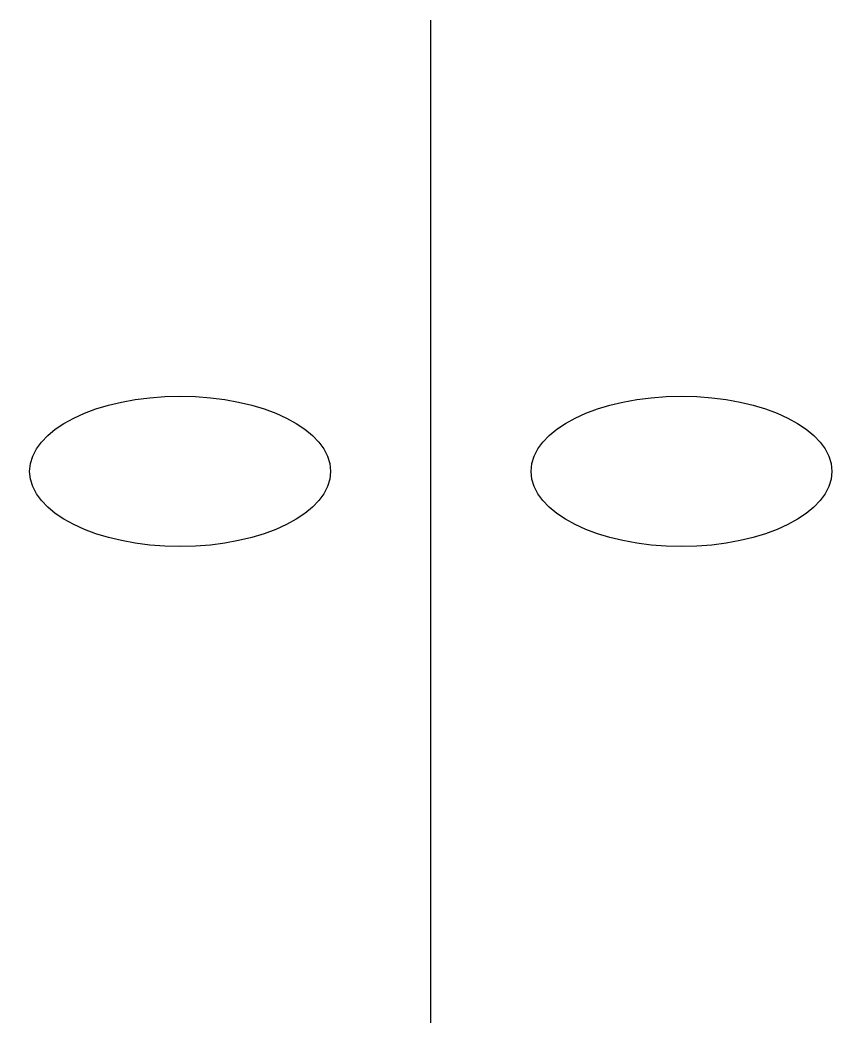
# Model space of a CAD drawing. Extents: x -8.2 to 8, y -10 to 10.
import ezdxf

# ---------------------------------------------------------------- set-up
doc = ezdxf.new("R2010")
doc.units = 0
doc.layers.get('0').update_dxf_attribs({"linetype": 'CONTINUOUS'})

msp = doc.modelspace()

# ---------------------------------------------------------------- linework, layer by layer
msp.add_line((0, -10), (0, 10))
for centre in [(-5, 1), (5, 1)]:
    msp.add_ellipse(centre, major_axis=(3, 0), ratio=0.5)

doc.saveas('drawing.dxf')
